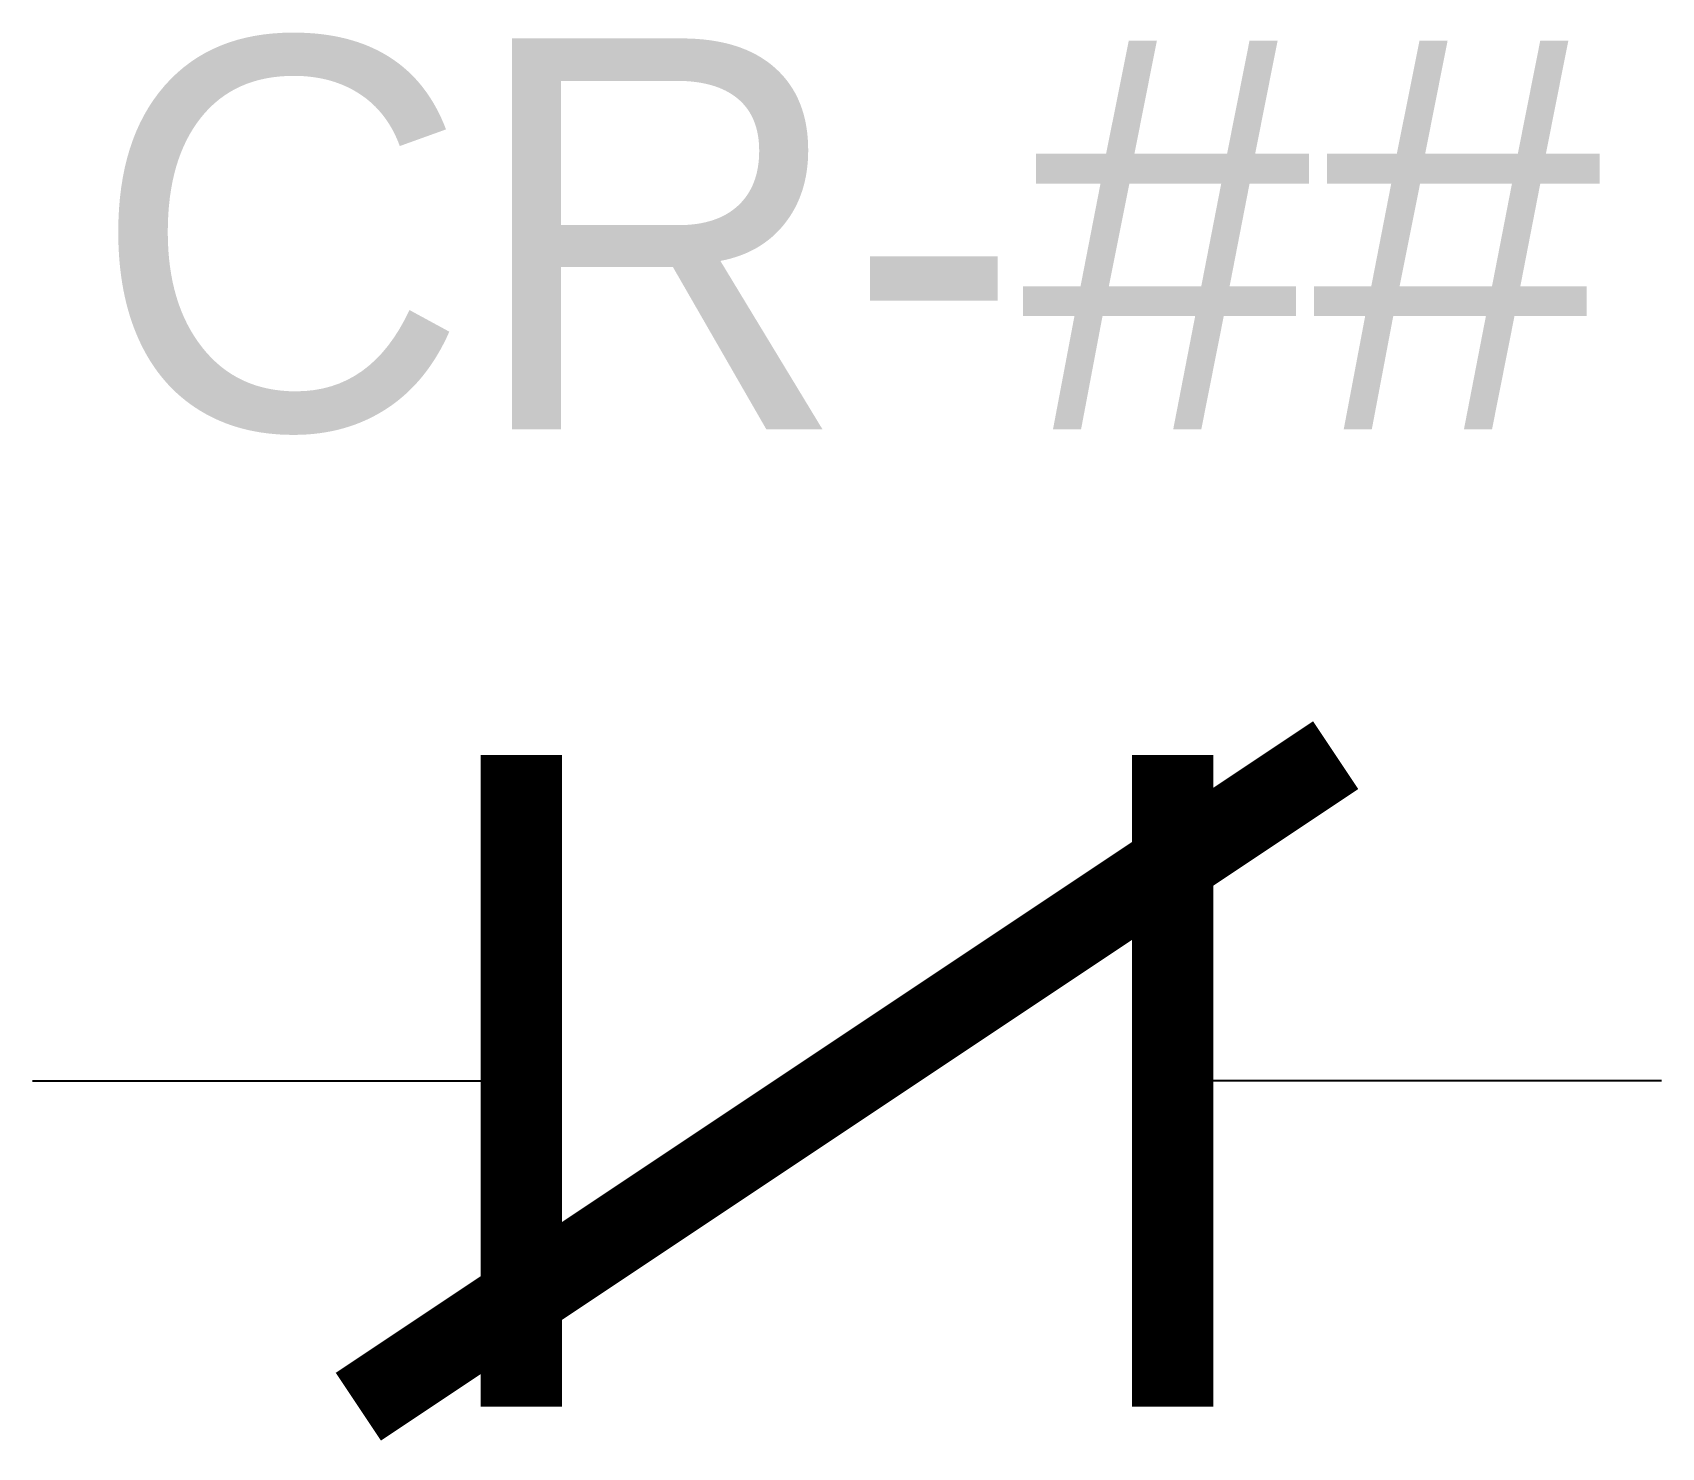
# Model space of a CAD drawing. Extents: x -0.25 to 0.25, y -0.113 to 0.322.
import ezdxf
from ezdxf.enums import TextEntityAlignment as Align

# ---------------------------------------------------------------- set-up
doc = ezdxf.new("R2010")
doc.units = 0
doc.header["$MEASUREMENT"] = 0
doc.layers.get('0').update_dxf_attribs({"color": 2, "linetype": 'CONTINUOUS'})
doc.layers.add('TEXT', color=7, linetype='CONTINUOUS')

msp = doc.modelspace()

# ---------------------------------------------------------------- linework, layer by layer
for p, q in [((-0.25, 0), (-0.1, 0)), ((0.25, 0), (0.1, 0))]:
    msp.add_line(p, q)
at = {"color": 5, "const_width": 0.025}
for points in [[(-0.15, -0.1), (0.15, 0.1)], [(-0.1, 0.1), (-0.1, -0.1)], [(0.1, 0.1), (0.1, -0.1)]]:
    msp.add_lwpolyline(points, dxfattribs=at)

# ---------------------------------------------------------------- texts
at = {"layer": 'TEXT'}
msp.add_text('CR-##', height=0.12, dxfattribs=at).set_placement((0, 0.2), align=Align.CENTER)

doc.saveas('drawing.dxf')
